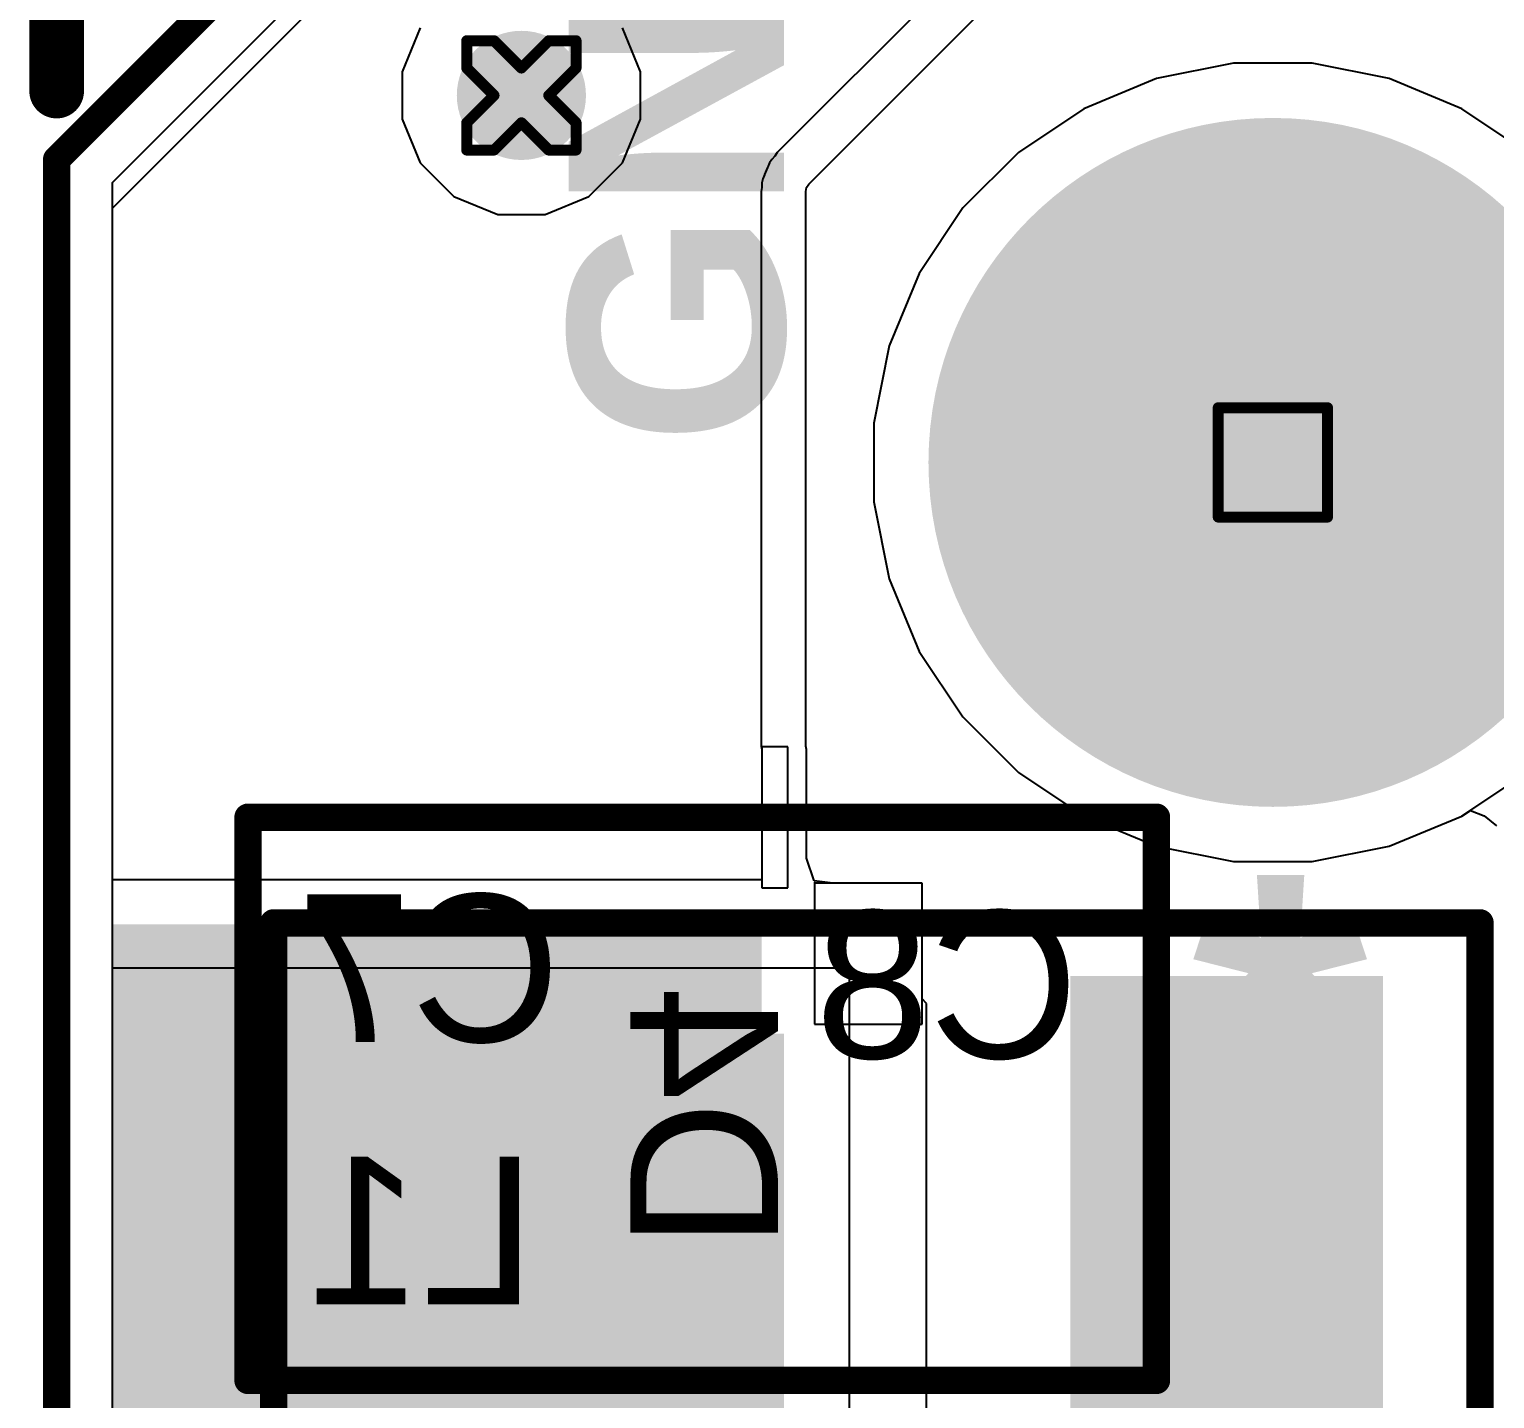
# Model space of a CAD drawing. Header units: inches. Extents: x -6 to 328, y -6 to 90.
# Drawn here: x -5.78 to 1.03, y 26.65 to 33.01 of the extents above; entities that cross this region are included whole.
import ezdxf

# ---------------------------------------------------------------- set-up
doc = ezdxf.new("R2010")
doc.units = ezdxf.units.IN
for name, color, linetype in [('Board Outline', 216, 'Continuous'), ('Bottom Layer', 5, 'Continuous'), ('Bottom Overlay', 54, 'Continuous'), ('Bottom Solder', 6, 'Continuous'), ('Dimensions', 6, 'Continuous'), ('Drill Drawing', 1, 'Continuous'), ('GND', 76, 'Continuous'), ('Pad Holes', 156, 'Continuous'), ('PWR', 16, 'Continuous'), ('Top Layer', 1, 'Continuous'), ('Top Overlay', 2, 'Continuous'), ('Top Paste', 8, 'Continuous'), ('Top Solder', 216, 'Continuous'), ('Via Holes', 16, 'Continuous')]:
    doc.layers.add(name, color=color, linetype=linetype)
doc.styles.add('Arial', font='', dxfattribs={"height": 0.2})
doc.styles.add('Arial_Bold', font='', dxfattribs={"height": 0.2})
doc.styles.get('Arial').set_extended_font_data('Arial')
doc.styles.get('Arial_Bold').set_extended_font_data('Arial', bold=True)

# ---------------------------------------------------------------- blocks, each defined once
blk = doc.blocks.new('FEXL0550A_150M_46')
at = {"layer": 'Top Layer'}
for points in [[(-2.25, 2.35), (-1, 2.35), (-1, -2.35), (-2.25, -2.35)], [(1, 2.35), (2.25, 2.35), (2.25, -2.35), (1, -2.35)]]:
    blk.add_hatch(color=1, dxfattribs=at).paths.add_polyline_path(points)
at = {"layer": 'Top Paste'}
for points in [[(-2.25, 2.35), (-1, 2.35), (-1, -2.35), (-2.25, -2.35)], [(1, 2.35), (2.25, 2.35), (2.25, -2.35), (1, -2.35)]]:
    blk.add_hatch(color=8, dxfattribs=at).paths.add_polyline_path(points)
at = {"layer": 'Top Solder'}
for points in [[(-2.3516, 2.4516), (-0.8984, 2.4516), (-0.8984, -2.4516), (-2.3516, -2.4516)], [(0.8984, 2.4516), (2.3516, 2.4516), (2.3516, -2.4516), (0.8984, -2.4516)]]:
    blk.add_hatch(color=216, dxfattribs=at).paths.add_polyline_path(points)
at = {"layer": 'Top Overlay'}
for points in [[(-2.8024, 2.6992, 0.127, 0.127, 0), (2.8024, 2.6992, 0.127, 0.127, 0)], [(-2.8024, -2.6924, 0.127, 0.127, 0), (-2.8024, 2.6992, 0.127, 0.127, 0)], [(2.8024, -2.6924, 0.127, 0.127, 0), (2.8024, 2.6992, 0.127, 0.127, 0)], [(-2.794, -2.6924, 0.127, 0.127, 0), (2.8024, -2.6924, 0.127, 0.127, 0)]]:
    blk.add_lwpolyline(points, format="xyseb", dxfattribs=at)
for points in [[(-2.8341, 2.6992, 0.0635, 0.0635, 1), (-2.7706, 2.6992, 0.0635, 0.0635, 1)], [(-2.8341, 2.6992, 0.0635, 0.0635, 1), (-2.7706, 2.6992, 0.0635, 0.0635, 1)], [(2.7706, 2.6992, 0.0635, 0.0635, 1), (2.8341, 2.6992, 0.0635, 0.0635, 1)], [(2.7706, 2.6992, 0.0635, 0.0635, 1), (2.8341, 2.6992, 0.0635, 0.0635, 1)], [(-2.8341, -2.6924, 0.0635, 0.0635, 1), (-2.7706, -2.6924, 0.0635, 0.0635, 1)], [(-2.8258, -2.6924, 0.0635, 0.0635, 1), (-2.7622, -2.6924, 0.0635, 0.0635, 1)], [(2.7706, -2.6924, 0.0635, 0.0635, 1), (2.8341, -2.6924, 0.0635, 0.0635, 1)], [(2.7706, -2.6924, 0.0635, 0.0635, 1), (2.8341, -2.6924, 0.0635, 0.0635, 1)]]:
    blk.add_lwpolyline(points, format="xyseb", close=True, dxfattribs=at)

msp = doc.modelspace()

# ---------------------------------------------------------------- hatches: boundary and pattern name
at = {"layer": 'Bottom Layer'}
h = msp.add_hatch(color=5, dxfattribs=at)
edge = h.paths.add_edge_path()
edge.add_arc((-3.491, 32.7048), 0.3, 0, 360)
msp.add_hatch(color=5, dxfattribs=at).paths.add_polyline_path([(-5.391, 20.1676), (-2.2718, 20.1676), (-2.2718, 28.3464), (-5.391, 28.3464)])
at = {"layer": 'Bottom Solder'}
h = msp.add_hatch(color=6, dxfattribs=at)
edge = h.paths.add_edge_path()
edge.add_arc((0, 31), 0.1016, 0, 360)
at = {"layer": 'GND'}
h = msp.add_hatch(color=76, dxfattribs=at)
edge = h.paths.add_edge_path()
edge.add_arc((-3.491, 32.7048), 0.3, 0, 360)
at = {"layer": 'Pad Holes'}
h = msp.add_hatch(color=7, dxfattribs=at)
edge = h.paths.add_edge_path()
edge.add_arc((0, 31), 1.6, 0, 360)
at = {"layer": 'PWR'}
h = msp.add_hatch(color=16, dxfattribs=at)
edge = h.paths.add_edge_path()
edge.add_arc((-3.491, 32.7048), 0.3, 0, 360)
at = {"layer": 'Top Layer'}
h = msp.add_hatch(color=1, dxfattribs=at)
edge = h.paths.add_edge_path()
edge.add_arc((-3.491, 32.7048), 0.3, 0, 360)
msp.add_hatch(color=1, dxfattribs=at).paths.add_polyline_path([(-5.391, 19.434), (-2.3742, 19.434), (-2.3742, 28.854), (-5.391, 28.854)])
at = {"layer": 'Top Solder'}
h = msp.add_hatch(color=216, dxfattribs=at)
edge = h.paths.add_edge_path()
edge.add_arc((0, 31), 0.1016, 0, 360)
at = {"layer": 'Via Holes'}
h = msp.add_hatch(color=7, dxfattribs=at)
edge = h.paths.add_edge_path()
edge.add_arc((-3.491, 32.7048), 0.15, 0, 360)

# ---------------------------------------------------------------- linework, layer by layer
at = {"layer": 'Board Outline'}
for points in [[(-5.65, 32.4074, 0.127, 0.127, 0), (-1.4074, 36.65, 0.127, 0.127, 0)], [(-5.65, 32.4074, 0.127, 0.127, 0), (-5.65, -1.4074, 0.127, 0.127, 0)]]:
    msp.add_lwpolyline(points, format="xyseb", dxfattribs=at)
msp.add_lwpolyline([(-5.6818, 32.4074, 0.0635, 0.0635, 1), (-5.6183, 32.4074, 0.0635, 0.0635, 1)], format="xyseb", close=True, dxfattribs=at)
msp.add_lwpolyline([(-5.6818, 32.4074, 0.0635, 0.0635, 1), (-5.6183, 32.4074, 0.0635, 0.0635, 1)], format="xyseb", close=True, dxfattribs=at)
at = {"layer": 'Bottom Layer'}
for p, q in [((-5.391, 32.1816), (-1.1816, 36.391)), ((-3.9607, 33.0186), (-4.045, 32.815)), ((-2.937, 32.815), (-3.0214, 33.0186)), ((-4.045, 32.815), (-4.045, 32.5946)), ((-2.937, 32.5946), (-2.937, 32.815)), ((-0.1826, 32.854), (-0.5408, 32.7828)), ((0.1826, 32.854), (-0.1826, 32.854)), ((0.5408, 32.7828), (0.1826, 32.854)), ((-0.5408, 32.7828), (-0.8782, 32.643)), ((0.8782, 32.643), (0.5408, 32.7828)), ((-0.8782, 32.643), (-1.1819, 32.4401)), ((1.1819, 32.4401), (0.8782, 32.643)), ((-4.045, 32.5946), (-3.9607, 32.391)), ((-3.0214, 32.391), (-2.937, 32.5946)), ((-1.1819, 32.4401), (-1.4401, 32.1819)), ((-3.9607, 32.391), (-3.8048, 32.2352)), ((-3.1772, 32.2352), (-3.0214, 32.391)), ((-3.8048, 32.2352), (-3.6012, 32.1508)), ((-3.3808, 32.1508), (-3.1772, 32.2352)), ((-5.391, 28.6512), (-5.391, 32.1816)), ((-3.6012, 32.1508), (-3.3808, 32.1508)), ((-1.4401, 32.1819), (-1.643, 31.8782)), ((-1.643, 31.8782), (-1.7828, 31.5408)), ((-1.7828, 31.5408), (-1.854, 31.1826)), ((-1.854, 31.1826), (-1.854, 30.8174)), ((-1.854, 30.8174), (-1.7828, 30.4592)), ((-1.7828, 30.4592), (-1.643, 30.1218)), ((-1.643, 30.1218), (-1.4401, 29.8181)), ((-1.4401, 29.8181), (-1.1819, 29.5599)), ((-1.1819, 29.5599), (-0.8782, 29.357)), ((0.8782, 29.357), (1.1819, 29.5599)), ((-0.8782, 29.357), (-0.5408, 29.2172)), ((0.5408, 29.2172), (0.8782, 29.357)), ((-0.5408, 29.2172), (-0.1826, 29.146)), ((0.1826, 29.146), (0.5408, 29.2172)), ((-0.1826, 29.146), (0.1826, 29.146)), ((-1.967, 28.6512), (-5.391, 28.6512)), ((-1.967, 24.78), (-1.967, 28.6512))]:
    msp.add_line(p, q, dxfattribs=at)
at = {"layer": 'Bottom Overlay'}
for points in [[(-4.761, 29.352, 0.127, 0.127, 0), (-0.5408, 29.352, 0.127, 0.127, 0)], [(-4.761, 26.7358, 0.127, 0.127, 0), (-4.761, 29.352, 0.127, 0.127, 0)], [(-0.5408, 26.7358, 0.127, 0.127, 0), (-0.5408, 29.352, 0.127, 0.127, 0)], [(-4.761, 26.7358, 0.127, 0.127, 0), (-0.5408, 26.7358, 0.127, 0.127, 0)]]:
    msp.add_lwpolyline(points, format="xyseb", dxfattribs=at)
for points in [[(-4.7928, 29.352, 0.0635, 0.0635, 1), (-4.7293, 29.352, 0.0635, 0.0635, 1)], [(-4.7928, 29.352, 0.0635, 0.0635, 1), (-4.7293, 29.352, 0.0635, 0.0635, 1)], [(-0.5725, 29.352, 0.0635, 0.0635, 1), (-0.509, 29.352, 0.0635, 0.0635, 1)], [(-0.5725, 29.352, 0.0635, 0.0635, 1), (-0.509, 29.352, 0.0635, 0.0635, 1)], [(-4.7928, 26.7358, 0.0635, 0.0635, 1), (-4.7293, 26.7358, 0.0635, 0.0635, 1)], [(-4.7928, 26.7358, 0.0635, 0.0635, 1), (-4.7293, 26.7358, 0.0635, 0.0635, 1)], [(-0.5725, 26.7358, 0.0635, 0.0635, 1), (-0.509, 26.7358, 0.0635, 0.0635, 1)], [(-0.5725, 26.7358, 0.0635, 0.0635, 1), (-0.509, 26.7358, 0.0635, 0.0635, 1)]]:
    msp.add_lwpolyline(points, format="xyseb", close=True, dxfattribs=at)
at = {"layer": 'Dimensions'}
msp.add_lwpolyline([(-5.65, 32.7249, 0.254, 0.254, 0), (-5.65, 43.942, 0.254, 0.254, 0)], format="xyseb", dxfattribs=at)
msp.add_lwpolyline([(-5.7135, 32.7249, 0.127, 0.127, 1), (-5.5865, 32.7249, 0.127, 0.127, 1)], format="xyseb", close=True, dxfattribs=at)
at = {"layer": 'Drill Drawing'}
for points in [[(-3.745, 32.8318, 0.0508, 0.0508, 0), (-3.745, 32.9588, 0.0508, 0.0508, 0)], [(-3.745, 32.9588, 0.0508, 0.0508, 0), (-3.618, 32.9588, 0.0508, 0.0508, 0)], [(-3.618, 32.9588, 0.0508, 0.0508, 0), (-3.491, 32.8318, 0.0508, 0.0508, 0)], [(-3.491, 32.8318, 0.0508, 0.0508, 0), (-3.364, 32.9588, 0.0508, 0.0508, 0)], [(-3.364, 32.9588, 0.0508, 0.0508, 0), (-3.237, 32.9588, 0.0508, 0.0508, 0)], [(-3.237, 32.8318, 0.0508, 0.0508, 0), (-3.237, 32.9588, 0.0508, 0.0508, 0)], [(-3.745, 32.8318, 0.0508, 0.0508, 0), (-3.618, 32.7048, 0.0508, 0.0508, 0)], [(-3.364, 32.7048, 0.0508, 0.0508, 0), (-3.237, 32.8318, 0.0508, 0.0508, 0)], [(-3.745, 32.5778, 0.0508, 0.0508, 0), (-3.618, 32.7048, 0.0508, 0.0508, 0)], [(-3.364, 32.7048, 0.0508, 0.0508, 0), (-3.237, 32.5778, 0.0508, 0.0508, 0)], [(-3.745, 32.4508, 0.0508, 0.0508, 0), (-3.745, 32.5778, 0.0508, 0.0508, 0)], [(-3.618, 32.4508, 0.0508, 0.0508, 0), (-3.491, 32.5778, 0.0508, 0.0508, 0)], [(-3.491, 32.5778, 0.0508, 0.0508, 0), (-3.364, 32.4508, 0.0508, 0.0508, 0)], [(-3.237, 32.4508, 0.0508, 0.0508, 0), (-3.237, 32.5778, 0.0508, 0.0508, 0)], [(-3.745, 32.4508, 0.0508, 0.0508, 0), (-3.618, 32.4508, 0.0508, 0.0508, 0)], [(-3.364, 32.4508, 0.0508, 0.0508, 0), (-3.237, 32.4508, 0.0508, 0.0508, 0)], [(-0.254, 31.254, 0.0508, 0.0508, 0), (0.254, 31.254, 0.0508, 0.0508, 0)], [(-0.254, 30.746, 0.0508, 0.0508, 0), (-0.254, 31.254, 0.0508, 0.0508, 0)], [(0.254, 30.746, 0.0508, 0.0508, 0), (0.254, 31.254, 0.0508, 0.0508, 0)], [(-0.254, 30.746, 0.0508, 0.0508, 0), (0.254, 30.746, 0.0508, 0.0508, 0)]]:
    msp.add_lwpolyline(points, format="xyseb", dxfattribs=at)
for points in [[(-3.7577, 32.9588, 0.0254, 0.0254, 1), (-3.7323, 32.9588, 0.0254, 0.0254, 1)], [(-3.7577, 32.9588, 0.0254, 0.0254, 1), (-3.7323, 32.9588, 0.0254, 0.0254, 1)], [(-3.6307, 32.9588, 0.0254, 0.0254, 1), (-3.6053, 32.9588, 0.0254, 0.0254, 1)], [(-3.6307, 32.9588, 0.0254, 0.0254, 1), (-3.6053, 32.9588, 0.0254, 0.0254, 1)], [(-3.3767, 32.9588, 0.0254, 0.0254, 1), (-3.3513, 32.9588, 0.0254, 0.0254, 1)], [(-3.3767, 32.9588, 0.0254, 0.0254, 1), (-3.3513, 32.9588, 0.0254, 0.0254, 1)], [(-3.2497, 32.9588, 0.0254, 0.0254, 1), (-3.2243, 32.9588, 0.0254, 0.0254, 1)], [(-3.2497, 32.9588, 0.0254, 0.0254, 1), (-3.2243, 32.9588, 0.0254, 0.0254, 1)], [(-3.7577, 32.8318, 0.0254, 0.0254, 1), (-3.7323, 32.8318, 0.0254, 0.0254, 1)], [(-3.7577, 32.8318, 0.0254, 0.0254, 1), (-3.7323, 32.8318, 0.0254, 0.0254, 1)], [(-3.5037, 32.8318, 0.0254, 0.0254, 1), (-3.4783, 32.8318, 0.0254, 0.0254, 1)], [(-3.5037, 32.8318, 0.0254, 0.0254, 1), (-3.4783, 32.8318, 0.0254, 0.0254, 1)], [(-3.2497, 32.8318, 0.0254, 0.0254, 1), (-3.2243, 32.8318, 0.0254, 0.0254, 1)], [(-3.2497, 32.8318, 0.0254, 0.0254, 1), (-3.2243, 32.8318, 0.0254, 0.0254, 1)], [(-3.6307, 32.7048, 0.0254, 0.0254, 1), (-3.6053, 32.7048, 0.0254, 0.0254, 1)], [(-3.6307, 32.7048, 0.0254, 0.0254, 1), (-3.6053, 32.7048, 0.0254, 0.0254, 1)], [(-3.3767, 32.7048, 0.0254, 0.0254, 1), (-3.3513, 32.7048, 0.0254, 0.0254, 1)], [(-3.3767, 32.7048, 0.0254, 0.0254, 1), (-3.3513, 32.7048, 0.0254, 0.0254, 1)], [(-3.7577, 32.5778, 0.0254, 0.0254, 1), (-3.7323, 32.5778, 0.0254, 0.0254, 1)], [(-3.7577, 32.5778, 0.0254, 0.0254, 1), (-3.7323, 32.5778, 0.0254, 0.0254, 1)], [(-3.5037, 32.5778, 0.0254, 0.0254, 1), (-3.4783, 32.5778, 0.0254, 0.0254, 1)], [(-3.5037, 32.5778, 0.0254, 0.0254, 1), (-3.4783, 32.5778, 0.0254, 0.0254, 1)], [(-3.2497, 32.5778, 0.0254, 0.0254, 1), (-3.2243, 32.5778, 0.0254, 0.0254, 1)], [(-3.2497, 32.5778, 0.0254, 0.0254, 1), (-3.2243, 32.5778, 0.0254, 0.0254, 1)], [(-3.7577, 32.4508, 0.0254, 0.0254, 1), (-3.7323, 32.4508, 0.0254, 0.0254, 1)], [(-3.7577, 32.4508, 0.0254, 0.0254, 1), (-3.7323, 32.4508, 0.0254, 0.0254, 1)], [(-3.6307, 32.4508, 0.0254, 0.0254, 1), (-3.6053, 32.4508, 0.0254, 0.0254, 1)], [(-3.6307, 32.4508, 0.0254, 0.0254, 1), (-3.6053, 32.4508, 0.0254, 0.0254, 1)], [(-3.3767, 32.4508, 0.0254, 0.0254, 1), (-3.3513, 32.4508, 0.0254, 0.0254, 1)], [(-3.3767, 32.4508, 0.0254, 0.0254, 1), (-3.3513, 32.4508, 0.0254, 0.0254, 1)], [(-3.2497, 32.4508, 0.0254, 0.0254, 1), (-3.2243, 32.4508, 0.0254, 0.0254, 1)], [(-3.2497, 32.4508, 0.0254, 0.0254, 1), (-3.2243, 32.4508, 0.0254, 0.0254, 1)], [(-0.2667, 31.254, 0.0254, 0.0254, 1), (-0.2413, 31.254, 0.0254, 0.0254, 1)], [(-0.2667, 31.254, 0.0254, 0.0254, 1), (-0.2413, 31.254, 0.0254, 0.0254, 1)], [(0.2413, 31.254, 0.0254, 0.0254, 1), (0.2667, 31.254, 0.0254, 0.0254, 1)], [(0.2413, 31.254, 0.0254, 0.0254, 1), (0.2667, 31.254, 0.0254, 0.0254, 1)], [(-0.2667, 30.746, 0.0254, 0.0254, 1), (-0.2413, 30.746, 0.0254, 0.0254, 1)], [(-0.2667, 30.746, 0.0254, 0.0254, 1), (-0.2413, 30.746, 0.0254, 0.0254, 1)], [(0.2413, 30.746, 0.0254, 0.0254, 1), (0.2667, 30.746, 0.0254, 0.0254, 1)], [(0.2413, 30.746, 0.0254, 0.0254, 1), (0.2667, 30.746, 0.0254, 0.0254, 1)]]:
    msp.add_lwpolyline(points, format="xyseb", close=True, dxfattribs=at)
at = {"layer": 'GND'}
for p, q in [((-5.391, 32.3001), (-1.3001, 36.391)), ((-0.1826, 32.854), (-0.5408, 32.7828)), ((0.1826, 32.854), (-0.1826, 32.854)), ((0.5408, 32.7828), (0.1826, 32.854)), ((-0.5408, 32.7828), (-0.8782, 32.643)), ((0.8782, 32.643), (0.5408, 32.7828)), ((-0.8782, 32.643), (-1.1819, 32.4401)), ((1.1819, 32.4401), (0.8782, 32.643)), ((-1.1819, 32.4401), (-1.4401, 32.1819)), ((-5.391, -1.3001), (-5.391, 32.3001)), ((-1.4401, 32.1819), (-1.643, 31.8782)), ((-1.643, 31.8782), (-1.7828, 31.5408)), ((-1.7828, 31.5408), (-1.854, 31.1826)), ((-1.854, 31.1826), (-1.854, 30.8174)), ((-1.854, 30.8174), (-1.7828, 30.4592)), ((-1.7828, 30.4592), (-1.643, 30.1218)), ((-1.643, 30.1218), (-1.4401, 29.8181)), ((-1.4401, 29.8181), (-1.1819, 29.5599)), ((-1.1819, 29.5599), (-0.8782, 29.357)), ((-0.8782, 29.357), (-0.5408, 29.2172)), ((0.5408, 29.2172), (0.8782, 29.357)), ((0.8782, 29.357), (0.9177, 29.3834)), ((0.9177, 29.3834), (0.9813, 29.3582)), ((0.9813, 29.3582), (1.0382, 29.3112)), ((-0.5408, 29.2172), (-0.1826, 29.146)), ((0.1826, 29.146), (0.5408, 29.2172)), ((-0.1826, 29.146), (0.1826, 29.146))]:
    msp.add_line(p, q, dxfattribs=at)
at = {"layer": 'PWR'}
for p, q in [((-5.391, 32.3001), (-1.3001, 36.391)), ((-3.9607, 33.0186), (-4.045, 32.815)), ((-2.937, 32.815), (-3.0214, 33.0186)), ((-4.045, 32.815), (-4.045, 32.5946)), ((-2.937, 32.5946), (-2.937, 32.815)), ((-0.1826, 32.854), (-0.5408, 32.7828)), ((0.1826, 32.854), (-0.1826, 32.854)), ((0.5408, 32.7828), (0.1826, 32.854)), ((-0.5408, 32.7828), (-0.8782, 32.643)), ((0.8782, 32.643), (0.5408, 32.7828)), ((-0.8782, 32.643), (-1.1819, 32.4401)), ((1.1819, 32.4401), (0.8782, 32.643)), ((-4.045, 32.5946), (-3.9607, 32.391)), ((-3.0214, 32.391), (-2.937, 32.5946)), ((-1.1819, 32.4401), (-1.4401, 32.1819)), ((-3.9607, 32.391), (-3.8048, 32.2352)), ((-3.1772, 32.2352), (-3.0214, 32.391)), ((-5.391, 10.8608), (-5.391, 32.3001)), ((-3.8048, 32.2352), (-3.6012, 32.1508)), ((-3.3808, 32.1508), (-3.1772, 32.2352)), ((-3.6012, 32.1508), (-3.3808, 32.1508)), ((-1.4401, 32.1819), (-1.643, 31.8782)), ((-1.643, 31.8782), (-1.7828, 31.5408)), ((-1.7828, 31.5408), (-1.854, 31.1826)), ((-1.854, 31.1826), (-1.854, 30.8174)), ((-1.854, 30.8174), (-1.7828, 30.4592)), ((-1.7828, 30.4592), (-1.643, 30.1218)), ((-1.643, 30.1218), (-1.4401, 29.8181)), ((-1.4401, 29.8181), (-1.1819, 29.5599)), ((-1.1819, 29.5599), (-0.8782, 29.357)), ((0.8782, 29.357), (1.1819, 29.5599)), ((-0.8782, 29.357), (-0.5408, 29.2172)), ((0.5408, 29.2172), (0.8782, 29.357)), ((-0.5408, 29.2172), (-0.1826, 29.146)), ((0.1826, 29.146), (0.5408, 29.2172)), ((-0.1826, 29.146), (0.1826, 29.146))]:
    msp.add_line(p, q, dxfattribs=at)
at = {"layer": 'Top Layer'}
for p, q in [((-5.391, 32.3001), (-1.8822, 35.8089)), ((-0.9047, 33.8365), (-2.3023, 32.439)), ((-2.1558, 32.2925), (-0.7582, 33.69)), ((-0.1826, 32.854), (-0.5408, 32.7828)), ((0.1826, 32.854), (-0.1826, 32.854)), ((0.5408, 32.7828), (0.1826, 32.854)), ((-0.5408, 32.7828), (-0.8782, 32.643)), ((0.8782, 32.643), (0.5408, 32.7828)), ((-0.8782, 32.643), (-1.1819, 32.4401)), ((1.1819, 32.4401), (0.8782, 32.643)), ((-2.3281, 32.4076), (-2.3387, 32.3916)), ((-2.3136, 32.422), (-2.3281, 32.4076)), ((-2.3023, 32.439), (-2.3136, 32.422)), ((-1.1819, 32.4401), (-1.4401, 32.1819)), ((-2.3619, 32.3358), (-2.3697, 32.3169)), ((-2.3616, 32.3369), (-2.3619, 32.3358)), ((-2.361, 32.3379), (-2.3616, 32.3369)), ((-2.3474, 32.3706), (-2.361, 32.3379)), ((-2.3472, 32.3718), (-2.3474, 32.3706)), ((-2.3465, 32.3728), (-2.3472, 32.3718)), ((-2.3387, 32.3916), (-2.3465, 32.3728)), ((-5.391, 29.0612), (-5.391, 32.3001)), ((-2.3734, 32.2777), (-2.3774, 32.2577)), ((-2.3697, 32.3169), (-2.3734, 32.2981)), ((-2.3734, 32.2981), (-2.3734, 32.2777)), ((-2.1702, 32.2577), (-2.1665, 32.2765)), ((-2.1665, 32.2765), (-2.1558, 32.2925)), ((-2.3774, 32.2577), (-2.3774, 29.6822)), ((-2.1702, 29.6822), (-2.1702, 32.2577)), ((-1.4401, 32.1819), (-1.643, 31.8782)), ((-1.643, 31.8782), (-1.7828, 31.5408)), ((-1.7828, 31.5408), (-1.854, 31.1826)), ((-1.854, 31.1826), (-1.854, 30.8174)), ((-1.854, 30.8174), (-1.7828, 30.4592)), ((-1.7828, 30.4592), (-1.643, 30.1218)), ((-1.643, 30.1218), (-1.4401, 29.8181)), ((-1.4401, 29.8181), (-1.1819, 29.5599)), ((-2.3774, 29.6822), (-2.3742, 29.6663)), ((-2.1671, 29.6663), (-2.1702, 29.6822)), ((-2.3742, 29.6796), (-2.3742, 29.0245)), ((-2.2535, 29.6796), (-2.3742, 29.6796)), ((-2.3742, 29.6663), (-2.3742, 29.0612)), ((-2.2535, 29.0245), (-2.2535, 29.6796)), ((-2.1671, 29.1621), (-2.1671, 29.6663)), ((-1.1819, 29.5599), (-0.8782, 29.357)), ((0.8782, 29.357), (1.1819, 29.5599)), ((-0.8782, 29.357), (-0.5408, 29.2172)), ((0.5408, 29.2172), (0.8782, 29.357)), ((-0.5408, 29.2172), (-0.1826, 29.146)), ((0.1826, 29.146), (0.5408, 29.2172)), ((-2.1317, 29.0569), (-2.1671, 29.1621)), ((-0.1826, 29.146), (0.1826, 29.146)), ((-2.3742, 29.0612), (-5.391, 29.0612)), ((-2.3742, 29.0245), (-2.2535, 29.0245)), ((-2.0445, 29.0463), (-2.1317, 29.0569)), ((-2.1296, 29.0506), (-2.1296, 28.3912)), ((-2.1254, 29.0463), (-2.1296, 29.0506)), ((-1.6296, 29.0463), (-2.1254, 29.0463)), ((-1.6296, 29.0463), (-2.0445, 29.0463)), ((-1.6296, 28.3912), (-1.6296, 29.0463)), ((-1.6296, 28.5084), (-1.6296, 29.0463)), ((-1.6085, 28.4872), (-1.6296, 28.5084)), ((-1.6085, 24.4188), (-1.6085, 28.4872)), ((-2.1296, 28.3912), (-1.6296, 28.3912))]:
    msp.add_line(p, q, dxfattribs=at)

# ---------------------------------------------------------------- block references
msp.add_blockref('FEXL0550A_150M_46', (-1.84, 26.162))

# ---------------------------------------------------------------- texts
at = {"layer": 'Bottom Overlay', "style": 'Arial_Bold'}
msp.add_text('*', height=1.5, dxfattribs=at).set_placement((-0.3759, 27.583))
at = {"layer": 'Bottom Overlay', "style": 'Arial', "text_generation_flag": 2}
for s, p in [('C7', (-3.3097, 28.3084)), ('C8', (-0.9019, 28.2322)), ('L1', (-3.424, 27.0892))]:
    msp.add_text(s, height=0.6858, dxfattribs=at).set_placement(p)
msp.add_text('D4', height=0.6858, rotation=270, dxfattribs=at).set_placement((-2.9844, 27.3433))
at = {"layer": 'Top Overlay', "style": 'Arial_Bold'}
msp.add_text('GND', height=1, rotation=90, dxfattribs=at).set_placement((-2.2709, 31.0799))

doc.saveas('drawing.dxf')
